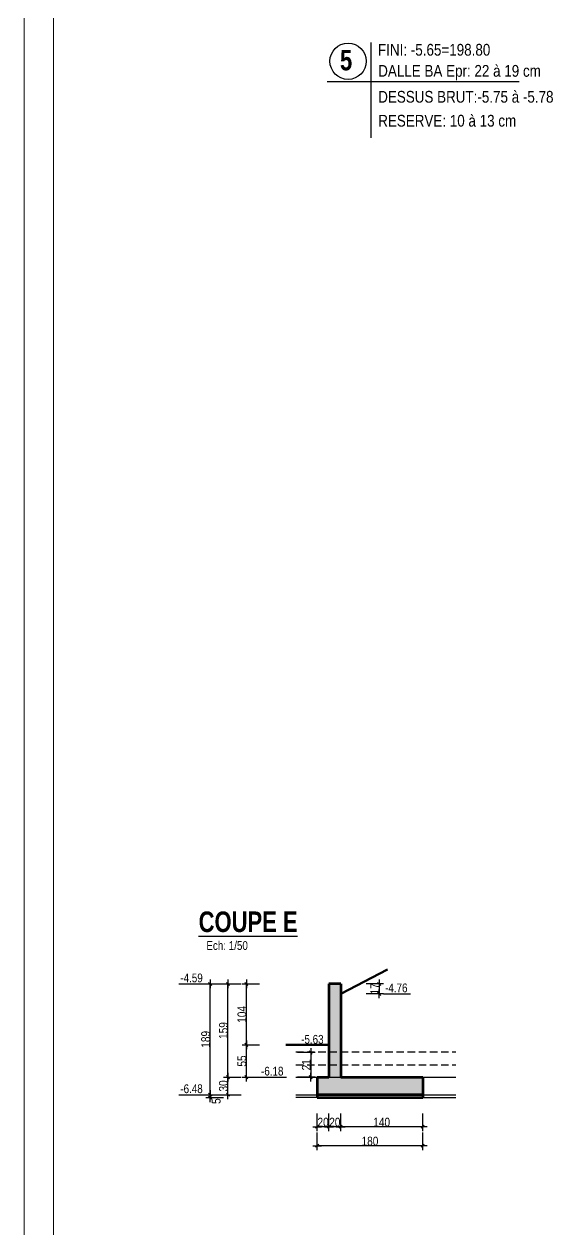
# Model space of a CAD drawing. Header units: centimetres. Extents: x -4990 to 114398, y -61489 to -12305.
# Drawn here: x 29133 to 30035, y -38185 to -36130 of the extents above; entities that cross this region are included whole.
import ezdxf
from ezdxf.enums import TextEntityAlignment as Align

# ---------------------------------------------------------------- set-up
doc = ezdxf.new("R2010")
doc.units = ezdxf.units.CM
doc.header["$LTSCALE"] = 0.5
doc.linetypes.add('CACHEX2', pattern=[19.05, 12.7, -6.35])
doc.layers.get('DEFPOINTS').update_dxf_attribs({"linetype": 'CONTINUOUS'})
doc.layers.add('01_Cad_1_', color=5, linetype='CONTINUOUS', lineweight=9)
doc.layers.add('01_murs_coup', color=5, linetype='CONTINUOUS', lineweight=60)
for name, color, linetype in [('01_cote_gen', 4, 'CONTINUOUS'), ('01_linteaux', 2, 'CONTINUOUS'), ('01_poch_murs', 253, 'CONTINUOUS'), ('01_texte', 230, 'CONTINUOUS'), ('AA_COTES', 2, 'CONTINUOUS')]:
    doc.layers.add(name, color=color, linetype=linetype)
doc.styles.add('ARIAL NA', font='ARIALN.TTF')
doc.styles.add('impact', font='impact.ttf')
doc.styles.add('MATTE_TXT', font='arial.ttf')
doc.styles.add('STYLE2', font='ARIALN.TTF')
doc.dimstyles.new('JB25', dxfattribs={"dimscale": 0.1, "dimtxt": 150, "dimasz": 15, "dimexe": 0.1, "dimexo": 0.1, "dimgap": 0.09, "dimtad": 1, "dimdec": 1, "dimlfac": 0.5, "dimdsep": 46, "dimtxsty": 'STYLE2', "dimblk1": 'BOND_G', "dimblk2": 'BOND_D', "dimsah": 1, "dimcen": 1.5, "dimdle": 0.01, "dimse1": 1, "dimse2": 1, "dimclrd": 4, "dimclre": 2, "dimclrt": 6, "dimazin": 2, "dimtfac": 2.333333, "dimtdec": 1, "dimtix": 1, "dimtmove": 2, "dimatfit": 3, "dimldrblk": 'BOND_G', "dimfxl": 1, "dimtolj": 1, "dimtzin": 0, "dimarcsym": 0})
doc.dimstyles.new('JB50', dxfattribs={"dimscale": 0.1, "dimtxt": 150, "dimasz": 15, "dimexe": 0.1, "dimexo": 0.1, "dimgap": 0.09, "dimtad": 1, "dimdec": 1, "dimdsep": 46, "dimtxsty": 'STYLE2', "dimblk1": 'BOND_G', "dimblk2": 'BOND_D', "dimsah": 1, "dimcen": 1.5, "dimdle": 0.01, "dimse1": 1, "dimse2": 1, "dimclrd": 4, "dimclre": 2, "dimclrt": 6, "dimazin": 2, "dimtfac": 2.333333, "dimtdec": 1, "dimtix": 1, "dimtmove": 2, "dimatfit": 3, "dimldrblk": 'BOND_G', "dimfxl": 1, "dimtolj": 1, "dimtzin": 0, "dimarcsym": 0})

# ---------------------------------------------------------------- blocks, each defined once
blk = doc.blocks.new('BOND_G')
at = {"layer": 'AA_COTES', "color": 0}
for p, q in [((0, -5), (0, 15)), ((5, 0), (-5, 0)), ((1.8, 1.8), (-1.8, -1.8))]:
    blk.add_line(p, q, dxfattribs=at)
blk = doc.blocks.new('BOND_D')
at = {"layer": 'AA_COTES', "color": 0}
for p, q in [((5, 0), (-5, 0)), ((-1.8, -1.8), (1.8, 1.8)), ((0, 5), (0, -15))]:
    blk.add_line(p, q, dxfattribs=at)
blk = doc.blocks.new('*D3990')
at = {"layer": '01_cote_gen', "color": 4, "lineweight": -2, "ltscale": 2, "transparency": 16777216}
blk.add_line((29811.4, -38042.9), (29634.4, -38042.9), dxfattribs=at)
at = {"layer": 'DEFPOINTS', "color": 0, "ltscale": 2}
for p in [(29632.9, -37974.2), (29812.9, -37974.2), (29632.9, -38042.9)]:
    blk.add_point(p, dxfattribs=at)
at = {"layer": '01_cote_gen', "color": 4, "lineweight": -2, "ltscale": 2, "transparency": 16777216, "xscale": 1.5, "yscale": 1.5, "zscale": 1.5, "rotation": 180}
blk.add_blockref('BOND_D', (29632.9, -38042.9), dxfattribs=at)
at = {"layer": '01_cote_gen', "color": 4, "lineweight": -2, "ltscale": 2, "transparency": 16777216, "xscale": 1.5, "yscale": 1.5, "zscale": 1.5}
blk.add_blockref('BOND_G', (29812.9, -38042.9), dxfattribs=at)
at = {"layer": '01_cote_gen', "color": 6, "ltscale": 2, "transparency": 16777216, "insert": (29722.9, -38035.2), "char_height": 15, "attachment_point": 5, "style": 'STYLE2'}
blk.add_mtext('\\A1;180', dxfattribs=at)
blk = doc.blocks.new('*D3991')
at = {"layer": '01_cote_gen', "color": 4, "lineweight": -2, "ltscale": 2, "transparency": 16777216}
blk.add_line((29811.4, -38010.6), (29674.4, -38010.6), dxfattribs=at)
at = {"layer": 'DEFPOINTS', "color": 0, "ltscale": 2}
for p in [(29672.9, -37939.2), (29812.9, -37974.2), (29672.9, -38010.6)]:
    blk.add_point(p, dxfattribs=at)
at = {"layer": '01_cote_gen', "color": 4, "lineweight": -2, "ltscale": 2, "transparency": 16777216, "xscale": 1.5, "yscale": 1.5, "zscale": 1.5, "rotation": 180}
blk.add_blockref('BOND_D', (29672.9, -38010.6), dxfattribs=at)
at = {"layer": '01_cote_gen', "color": 4, "lineweight": -2, "ltscale": 2, "transparency": 16777216, "xscale": 1.5, "yscale": 1.5, "zscale": 1.5}
blk.add_blockref('BOND_G', (29812.9, -38010.6), dxfattribs=at)
at = {"layer": '01_cote_gen', "color": 6, "ltscale": 2, "transparency": 16777216, "insert": (29742.9, -38002.9), "char_height": 15, "attachment_point": 5, "style": 'STYLE2'}
blk.add_mtext('\\A1;140', dxfattribs=at)
blk = doc.blocks.new('*D3992')
at = {"layer": '01_cote_gen', "color": 4, "lineweight": -2, "ltscale": 2, "transparency": 16777216}
blk.add_line((29671.4, -38010.6), (29654.4, -38010.6), dxfattribs=at)
at = {"layer": 'DEFPOINTS', "color": 0, "ltscale": 2}
for p in [(29652.9, -37939.2), (29672.9, -37939.2), (29652.9, -38010.6)]:
    blk.add_point(p, dxfattribs=at)
at = {"layer": '01_cote_gen', "color": 4, "lineweight": -2, "ltscale": 2, "transparency": 16777216, "xscale": 1.5, "yscale": 1.5, "zscale": 1.5, "rotation": 180}
blk.add_blockref('BOND_D', (29652.9, -38010.6), dxfattribs=at)
at = {"layer": '01_cote_gen', "color": 4, "lineweight": -2, "ltscale": 2, "transparency": 16777216, "xscale": 1.5, "yscale": 1.5, "zscale": 1.5}
blk.add_blockref('BOND_G', (29672.9, -38010.6), dxfattribs=at)
at = {"layer": '01_cote_gen', "color": 6, "ltscale": 2, "transparency": 16777216, "insert": (29662.9, -38002.9), "char_height": 15, "attachment_point": 5, "style": 'STYLE2'}
blk.add_mtext('\\A1;20', dxfattribs=at)
blk = doc.blocks.new('*D3993')
at = {"layer": '01_cote_gen', "color": 4, "lineweight": -2, "ltscale": 2, "transparency": 16777216}
blk.add_line((29651.4, -38010.6), (29634.4, -38010.6), dxfattribs=at)
at = {"layer": 'DEFPOINTS', "color": 0, "ltscale": 2}
for p in [(29632.9, -37939.2), (29652.9, -37939.2), (29632.9, -38010.6)]:
    blk.add_point(p, dxfattribs=at)
at = {"layer": '01_cote_gen', "color": 4, "lineweight": -2, "ltscale": 2, "transparency": 16777216, "xscale": 1.5, "yscale": 1.5, "zscale": 1.5, "rotation": 180}
blk.add_blockref('BOND_D', (29632.9, -38010.6), dxfattribs=at)
at = {"layer": '01_cote_gen', "color": 4, "lineweight": -2, "ltscale": 2, "transparency": 16777216, "xscale": 1.5, "yscale": 1.5, "zscale": 1.5}
blk.add_blockref('BOND_G', (29652.9, -38010.6), dxfattribs=at)
at = {"layer": '01_cote_gen', "color": 6, "ltscale": 2, "transparency": 16777216, "insert": (29642.9, -38002.9), "char_height": 15, "attachment_point": 5, "style": 'STYLE2'}
blk.add_mtext('\\A1;20', dxfattribs=at)
blk = doc.blocks.new('*D3994')
at = {"layer": '01_cote_gen', "color": 4, "lineweight": -2, "ltscale": 2, "transparency": 16777216}
blk.add_line((29480.5, -37954.5), (29480.5, -37927.5), dxfattribs=at)
at = {"layer": 'DEFPOINTS', "color": 0, "ltscale": 2}
for p in [(29480.5, -37926), (29588.3, -37926), (29588.3, -37956)]:
    blk.add_point(p, dxfattribs=at)
at = {"layer": '01_cote_gen', "color": 4, "lineweight": -2, "ltscale": 2, "transparency": 16777216, "xscale": 1.5, "yscale": 1.5, "zscale": 1.5}
for name, p, rotation in [('BOND_D', (29480.5, -37926), 90), ('BOND_G', (29480.5, -37956), 270)]:
    blk.add_blockref(name, p, dxfattribs=dict(at, rotation=rotation))
at = {"layer": '01_cote_gen', "color": 6, "ltscale": 2, "transparency": 16777216, "insert": (29472.8, -37941), "char_height": 15, "attachment_point": 5, "rotation": 90, "style": 'STYLE2'}
blk.add_mtext('\\A1;30', dxfattribs=at)
blk = doc.blocks.new('*D3995')
at = {"layer": '01_cote_gen', "color": 4, "lineweight": -2, "ltscale": 2, "transparency": 16777216}
blk.add_line((29512, -37924.5), (29512, -37872.5), dxfattribs=at)
at = {"layer": 'DEFPOINTS', "color": 0, "ltscale": 2}
for p in [(29512, -37871), (29608.3, -37871), (29552, -37926)]:
    blk.add_point(p, dxfattribs=at)
at = {"layer": '01_cote_gen', "color": 4, "lineweight": -2, "ltscale": 2, "transparency": 16777216, "xscale": 1.5, "yscale": 1.5, "zscale": 1.5}
for name, p, rotation in [('BOND_D', (29512, -37871), 90), ('BOND_G', (29512, -37926), 270)]:
    blk.add_blockref(name, p, dxfattribs=dict(at, rotation=rotation))
at = {"layer": '01_cote_gen', "color": 6, "ltscale": 2, "transparency": 16777216, "insert": (29504.4, -37898.5), "char_height": 15, "attachment_point": 5, "rotation": 90, "style": 'STYLE2'}
blk.add_mtext('\\A1;55', dxfattribs=at)
blk = doc.blocks.new('*D3996')
at = {"layer": '01_cote_gen', "color": 4, "lineweight": -2, "ltscale": 2, "transparency": 16777216}
blk.add_line((29480.5, -37924.5), (29480.5, -37768.5), dxfattribs=at)
at = {"layer": 'DEFPOINTS', "color": 0, "ltscale": 2}
for p in [(29480.5, -37767), (29608.3, -37767), (29588.3, -37926)]:
    blk.add_point(p, dxfattribs=at)
at = {"layer": '01_cote_gen', "color": 4, "lineweight": -2, "ltscale": 2, "transparency": 16777216, "xscale": 1.5, "yscale": 1.5, "zscale": 1.5}
for name, p, rotation in [('BOND_D', (29480.5, -37767), 90), ('BOND_G', (29480.5, -37926), 270)]:
    blk.add_blockref(name, p, dxfattribs=dict(at, rotation=rotation))
at = {"layer": '01_cote_gen', "color": 6, "ltscale": 2, "transparency": 16777216, "insert": (29472.8, -37846.5), "char_height": 15, "attachment_point": 5, "rotation": 90, "style": 'STYLE2'}
blk.add_mtext('\\A1;159', dxfattribs=at)
blk = doc.blocks.new('*D3997')
at = {"layer": '01_cote_gen', "color": 4, "lineweight": -2, "ltscale": 2, "transparency": 16777216}
blk.add_line((29450.2, -37954.5), (29450.2, -37768.5), dxfattribs=at)
at = {"layer": 'DEFPOINTS', "color": 0, "ltscale": 2}
for p in [(29450.2, -37767), (29608.3, -37767), (29588.3, -37956)]:
    blk.add_point(p, dxfattribs=at)
at = {"layer": '01_cote_gen', "color": 4, "lineweight": -2, "ltscale": 2, "transparency": 16777216, "xscale": 1.5, "yscale": 1.5, "zscale": 1.5}
for name, p, rotation in [('BOND_D', (29450.2, -37767), 90), ('BOND_G', (29450.2, -37956), 270)]:
    blk.add_blockref(name, p, dxfattribs=dict(at, rotation=rotation))
at = {"layer": '01_cote_gen', "color": 6, "ltscale": 2, "transparency": 16777216, "insert": (29442.5, -37861.5), "char_height": 15, "attachment_point": 5, "rotation": 90, "style": 'STYLE2'}
blk.add_mtext('\\A1;189', dxfattribs=at)
blk = doc.blocks.new('*D3998')
at = {"layer": '01_cote_gen', "color": 4, "lineweight": -2, "ltscale": 2, "transparency": 16777216}
blk.add_line((29450.2, -37959.5), (29450.2, -37957.5), dxfattribs=at)
at = {"layer": 'DEFPOINTS', "color": 0, "ltscale": 2}
for p in [(29450.2, -37956), (29620.8, -37956), (29620.8, -37961)]:
    blk.add_point(p, dxfattribs=at)
at = {"layer": '01_cote_gen', "color": 4, "lineweight": -2, "ltscale": 2, "transparency": 16777216, "xscale": 1.5, "yscale": 1.5, "zscale": 1.5}
for name, p, rotation in [('BOND_D', (29450.2, -37956), 90), ('BOND_G', (29450.2, -37961), 270)]:
    blk.add_blockref(name, p, dxfattribs=dict(at, rotation=rotation))
at = {"layer": '01_cote_gen', "color": 6, "ltscale": 2, "transparency": 16777216, "insert": (29460.5, -37967), "char_height": 15, "attachment_point": 5, "rotation": 90, "style": 'STYLE2'}
blk.add_mtext('\\A1;5', dxfattribs=at)
blk = doc.blocks.new('*D3999')
at = {"layer": '01_cote_gen', "color": 4, "lineweight": -2, "transparency": 16777216}
blk.add_line((29621.8, -37885.5), (29621.8, -37924.5), dxfattribs=at)
at = {"layer": 'DEFPOINTS', "color": 0}
for p in [(29599.3, -37884), (29563, -37926), (29621.8, -37926)]:
    blk.add_point(p, dxfattribs=at)
at = {"layer": '01_cote_gen', "color": 4, "lineweight": -2, "transparency": 16777216, "xscale": 1.5, "yscale": 1.5, "zscale": 1.5}
for name, p, rotation in [('BOND_G', (29621.8, -37884), 90), ('BOND_D', (29621.8, -37926), 270)]:
    blk.add_blockref(name, p, dxfattribs=dict(at, rotation=rotation))
at = {"layer": '01_cote_gen', "color": 6, "transparency": 16777216, "insert": (29614.3, -37905), "char_height": 15, "attachment_point": 5, "rotation": 90, "style": 'STYLE2'}
blk.add_mtext('\\A1;21', dxfattribs=at)
blk = doc.blocks.new('*D4000')
at = {"layer": '01_cote_gen', "color": 4, "lineweight": -2, "ltscale": 2, "transparency": 16777216}
blk.add_line((29738.7, -37768.5), (29738.7, -37782.5), dxfattribs=at)
at = {"layer": 'DEFPOINTS', "color": 0, "ltscale": 2}
for p in [(29672.9, -37767), (29672.9, -37784), (29738.7, -37784)]:
    blk.add_point(p, dxfattribs=at)
at = {"layer": '01_cote_gen', "color": 4, "lineweight": -2, "ltscale": 2, "transparency": 16777216, "xscale": 1.5, "yscale": 1.5, "zscale": 1.5}
for name, p, rotation in [('BOND_G', (29738.7, -37767), 90), ('BOND_D', (29738.7, -37784), 270)]:
    blk.add_blockref(name, p, dxfattribs=dict(at, rotation=rotation))
at = {"layer": '01_cote_gen', "color": 6, "ltscale": 2, "transparency": 16777216, "insert": (29731.2, -37775.5), "char_height": 15, "attachment_point": 5, "rotation": 90, "style": 'STYLE2'}
blk.add_mtext('\\A1;17', dxfattribs=at)
blk = doc.blocks.new('*D4175')
at = {"layer": '01_cote_gen', "color": 4, "lineweight": -2, "ltscale": 2, "transparency": 16777216}
blk.add_line((29512, -37869.5), (29512, -37768.5), dxfattribs=at)
at = {"layer": 'DEFPOINTS', "color": 0, "ltscale": 2}
for p in [(29512, -37767), (29652.9, -37767), (29534.5, -37871)]:
    blk.add_point(p, dxfattribs=at)
at = {"layer": '01_cote_gen', "color": 4, "lineweight": -2, "ltscale": 2, "transparency": 16777216, "xscale": 1.5, "yscale": 1.5, "zscale": 1.5}
for name, p, rotation in [('BOND_D', (29512, -37767), 90), ('BOND_G', (29512, -37871), 270)]:
    blk.add_blockref(name, p, dxfattribs=dict(at, rotation=rotation))
at = {"layer": '01_cote_gen', "color": 6, "ltscale": 2, "transparency": 16777216, "insert": (29504.4, -37819), "char_height": 15, "attachment_point": 5, "rotation": 90, "style": 'STYLE2'}
blk.add_mtext('\\A1;104', dxfattribs=at)

msp = doc.modelspace()

# ---------------------------------------------------------------- hatches: boundary and pattern name
at = {"layer": '01_poch_murs', "ltscale": 2}
h = msp.add_hatch(color=256, dxfattribs=at)
h.dxf.hatch_style = 1
h.paths.add_polyline_path([(29632.895, -37926), (29652.895, -37926), (29652.895, -37767), (29672.895, -37767), (29672.895, -37926), (29812.895, -37926), (29812.895, -37956), (29632.895, -37956)])

# ---------------------------------------------------------------- linework, layer by layer
at = {"layer": '01_Cad_1_'}
msp.add_line((29132.592, -39248.151), (29132.592, -35048.151), dxfattribs=at)
at = {"layer": '01_Cad_1_', "color": 2}
msp.add_line((29182.592, -39198.151), (29182.592, -35098.151), dxfattribs=at)
at = {"layer": '01_cote_gen', "ltscale": 2}
for p, q in [((29632.895, -37961), (29596.631, -37961)), ((29812.895, -37961), (29869.307, -37961))]:
    msp.add_line(p, q, dxfattribs=at)
at = {"layer": '01_linteaux', "linetype": 'CACHEX2', "ltscale": 2}
for p, q in [((29596.631, -37883), (29869.334, -37883)), ((29596.631, -37905), (29869.334, -37905))]:
    msp.add_line(p, q, dxfattribs=at)
at = {"layer": '01_linteaux'}
for p, q in [((29596.631, -37926), (29869.334, -37926)), ((29652.895, -37926), (29672.895, -37926)), ((29596.631, -37956), (29869.334, -37956))]:
    msp.add_line(p, q, dxfattribs=at)
at = {"layer": '01_murs_coup', "linetype": 'Continuous', "lineweight": 50}
for p, q in [((29672.895, -37784), (29752.986, -37742.587)), ((29579.159, -37871), (29652.895, -37871))]:
    msp.add_line(p, q, dxfattribs=at)
at = {"layer": '01_murs_coup'}
for p, q in [((29672.895, -37767), (29652.895, -37767)), ((29652.895, -37767), (29652.895, -37926)), ((29672.895, -37767), (29672.895, -37926)), ((29632.895, -37926), (29632.895, -37956)), ((29632.895, -37926), (29652.895, -37926)), ((29672.895, -37926), (29812.895, -37926)), ((29812.895, -37926), (29812.895, -37956)), ((29812.895, -37956), (29632.895, -37956)), ((29632.895, -37956), (29632.895, -37961)), ((29812.895, -37956), (29812.895, -37961)), ((29632.895, -37961), (29812.895, -37961))]:
    msp.add_line(p, q, dxfattribs=at)
at = {"layer": '01_texte'}
for p, q in [((29724.233, -36161.068), (29724.233, -36323.711)), ((29650.061, -36227.453), (29977.775, -36227.453)), ((29396.794, -37767), (29442.713, -37767)), ((29746.221, -37784), (29792.14, -37784)), ((29534.523, -37926), (29580.442, -37926)), ((29396.794, -37956), (29442.713, -37956))]:
    msp.add_line(p, q, dxfattribs=at)
msp.add_circle((29685.508, -36193.042), 30.98, dxfattribs=at)

# ---------------------------------------------------------------- texts
at = {"layer": '01_texte', "style": 'ARIAL NA'}
for s, p in [('FINI: -5.65=198.80', (29736.572, -36183.507)), ('DALLE BA Epr: 22 à 19 cm', (29736.935, -36219.469)), ('DESSUS BRUT:-5.75 à -5.78', (29736.935, -36263.713)), ('RESERVE: 10 à 13 cm', (29736.935, -36304.554))]:
    msp.add_text(s, height=20, dxfattribs=at).set_placement(p)
at = {"layer": '01_texte', "style": 'impact'}
msp.add_text('5', height=35, dxfattribs=at).set_placement((29682.169, -36191.161), align=Align.MIDDLE_CENTER)
msp.add_text('%%UCOUPE E', height=35, dxfattribs=at).set_placement((29514.968, -37688.938), align=Align.BOTTOM_CENTER)
at = {"layer": '01_texte', "style": 'MATTE_TXT', "width": 0.8}
for s, p in [('Ech: 1/50', (29479.091, -37713.498)), ('-4.59', (29418.385, -37768.776)), ('-4.76', (29767.812, -37785.776)), ('-5.63', (29624.612, -37873.497)), ('-6.18', (29556.114, -37927.776)), ('-6.48', (29418.385, -37957.776))]:
    msp.add_text(s, height=15, dxfattribs=at).set_placement(p, align=Align.BOTTOM_CENTER)

# ---------------------------------------------------------------- dimensions: what is measured, and where the dimension line sits
at = {"layer": '01_cote_gen', "ltscale": 2}
for base, p1, p2, picture, middle in [((29450.213, -37767), (29588.259, -37956), (29608.259, -37767), '*D3997', (29442.546, -37861.5)), ((29480.5, -37767), (29588.259, -37926), (29608.259, -37767), '*D3996', (29472.832, -37846.5)), ((29512.023, -37767), (29534.523, -37871), (29652.895, -37767), '*D4175', (29504.355, -37819)), ((29738.721, -37784), (29672.895, -37767), (29672.895, -37784), '*D4000', (29731.182, -37775.5)), ((29512.023, -37871), (29551.996, -37926), (29608.259, -37871), '*D3995', (29504.386, -37898.5)), ((29480.5, -37926), (29588.259, -37956), (29588.259, -37926), '*D3994', (29472.832, -37941))]:
    dim = msp.add_linear_dim(base=base, p1=p1, p2=p2, angle=90, dimstyle='JB50', dxfattribs=at)
    dim.commit()
    dim.dimension.update_dxf_attribs({"geometry": picture, "text_midpoint": middle})
at = {"layer": '01_cote_gen'}
dim = msp.add_linear_dim(base=(29621.835, -37926), p1=(29599.335, -37884.003), p2=(29562.968, -37926), angle=90, dimstyle='JB25', dxfattribs=at)
dim.commit()
dim.dimension.update_dxf_attribs({"geometry": '*D3999', "text_midpoint": (29614.295, -37905.002)})
at = {"layer": '01_cote_gen', "ltscale": 2}
dim = msp.add_linear_dim(base=(29450.213, -37956), p1=(29620.807, -37961), p2=(29620.807, -37956), angle=90, dimstyle='JB50', dxfattribs=at)
dim.commit()
dim.dimension.update_dxf_attribs({"geometry": '*D3998', "text_midpoint": (29460.472, -37966.972), "dimtype": 160})
for base, p1, p2, picture, middle in [((29632.895, -38010.59), (29652.895, -37939.161), (29632.895, -37939.161), '*D3993', (29642.895, -38002.922)), ((29652.895, -38010.59), (29672.895, -37939.161), (29652.895, -37939.161), '*D3992', (29662.895, -38002.922)), ((29672.895, -38010.59), (29812.895, -37974.161), (29672.895, -37939.161), '*D3991', (29742.895, -38002.922)), ((29632.895, -38042.893), (29812.895, -37974.161), (29632.895, -37974.161), '*D3990', (29722.895, -38035.226))]:
    dim = msp.add_linear_dim(base=base, p1=p1, p2=p2, dimstyle='JB50', dxfattribs=at)
    dim.commit()
    dim.dimension.update_dxf_attribs({"geometry": picture, "text_midpoint": middle})

doc.saveas('drawing.dxf')
